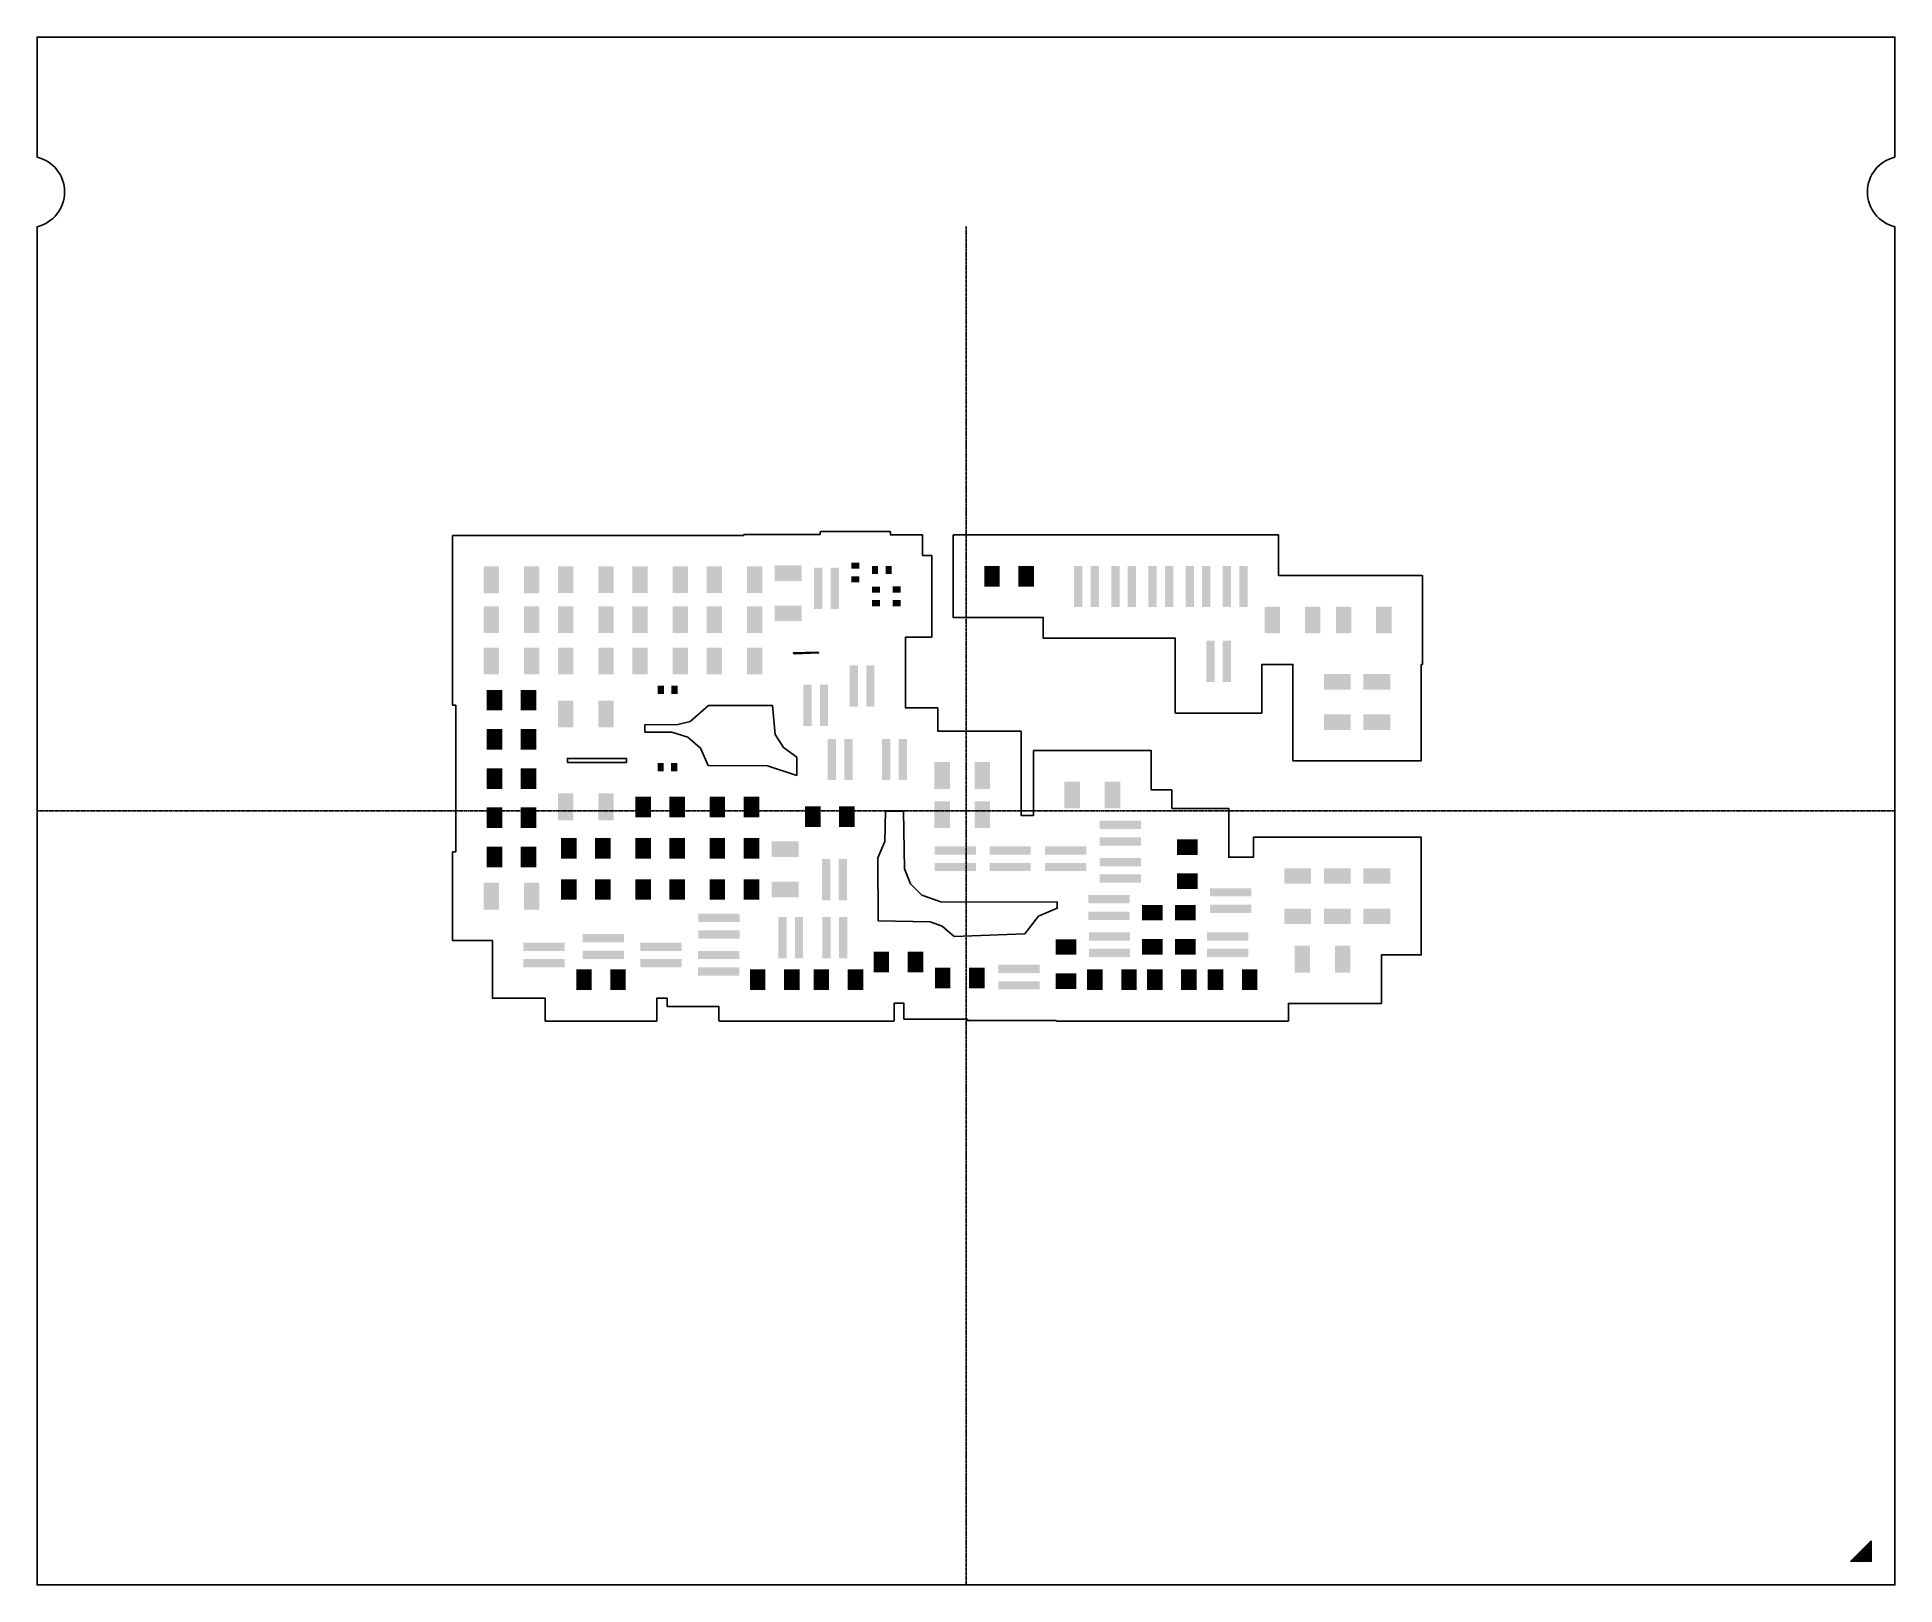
# Model space of a CAD drawing. Extents: x -22500 to 22500, y -18750 to 18750.
import ezdxf

# ---------------------------------------------------------------- set-up
doc = ezdxf.new("R2010")
doc.units = 0
doc.header["$MEASUREMENT"] = 0
doc.linetypes.add('CENTER2', pattern=[1.125, 0.75, -0.125, 0.125, -0.125])
doc.layers.get('0').update_dxf_attribs({"linetype": 'CONTINUOUS'})
for name, color, linetype in [('jigstreet', 7, 'Continuous'), ('PKG_OUTLINE', 199, 'CONTINUOUS'), ('SOLDERMASK_PADS_BTM', 12, 'CONTINUOUS')]:
    doc.layers.add(name, color=color, linetype=linetype)

# ---------------------------------------------------------------- blocks, each defined once
blk = doc.blocks.new('*U0')
at = {"color": 0, "linetype": 'CENTER2', "transparency": 16777216}
blk.add_line((0, 16454.3395), (0, -16454.3395), dxfattribs=at)
blk = doc.blocks.new('*U1')
at = {"color": 0, "linetype": 'CENTER2', "transparency": 16777216}
blk.add_line((-22500.12, 0), (22500.12, 0), dxfattribs=at)

msp = doc.modelspace()

# ---------------------------------------------------------------- hatches: boundary and pattern name
at = {"layer": 'SOLDERMASK_PADS_BTM'}
msp.add_hatch(color=256, dxfattribs=at).paths.add_polyline_path([(21930, -17680), (21930, -18180), (21430, -18180)], flags=0)

# ---------------------------------------------------------------- linework, layer by layer
at = {"layer": 'jigstreet'}
for points in [[(-12410, -3140), (-12434, -3139), (-12435, -3116), (-12435, -1015), (-12434, -991), (-12410, -990), (-12360, -990), (-12360, -191), (-12360, -140), (-12360, 759), (-12360, 810), (-12360, 1709), (-12360, 1760), (-12360, 2561), (-12410, 2561), (-12434, 2562), (-12435, 2585), (-12435, 3585), (-12435, 4686), (-12435, 5686), (-12435, 5686), (-12435, 6651), (-12434, 6675), (-12410, 6676), (-11434, 6676), (-10634, 6676), (-10634, 6677), (-10610, 6678), (-9634, 6678), (-8810, 6678), (-8783, 6678), (-7834, 6678), (-7807, 6678), (-7010, 6678), (-6983, 6678), (-6034, 6678), (-6007, 6678), (-5382, 6678), (-5381, 6700), (-5357, 6702), (-3530, 6702), (-3530, 6745), (-3529, 6768), (-3506, 6769), (-1855, 6769), (-1831, 6768), (-1830, 6745), (-1830, 6690), (-1405, 6690), (-1075, 6690), (-1051, 6688), (-1050, 6665), (-1050, 6191), (-854, 6191), (-831, 6190), (-829, 6166), (-829, 5836), (-829, 4565), (-829, 4235), (-831, 4212), (-854, 4211), (-1331, 4211), (-1331, 4211), (-1354, 4209), (-1468, 4209), (-1468, 2498), (-1108, 2498), (-708, 2498), (-684, 2496), (-683, 2473), (-683, 1935), (-516, 1935), (335, 1935), (1311, 1935), (1334, 1934), (1335, 1911), (1335, 960), (1335, -106), (1636, -106), (1636, 1439), (1637, 1462), (1661, 1463), (2637, 1463), (3488, 1463), (4464, 1463), (4487, 1462), (4488, 1439), (4488, 512), (4963, 512), (4986, 511), (4987, 488), (4987, 88), (4987, 63), (6339, 63), (6363, 62), (6364, 39), (6364, -787), (6364, -1120), (6961, -1120), (6961, -661), (6962, -638), (6985, -637), (7943, -637), (8901, -637), (9086, -637), (10044, -637), (11002, -637), (11026, -638), (11027, -661), (11027, -1637), (11027, -2488), (11027, -3464), (11026, -3488), (11002, -3489), (10061, -3489), (10061, -4639), (10060, -4663), (10036, -4664), (9060, -4664), (8209, -4664), (7810, -4664), (7810, -5065), (7809, -5088), (7786, -5089), (6960, -5089), (6313, -5089), (5959, -5089), (5487, -5089), (5133, -5089), (4486, -5089), (3660, -5089), (3660, -5089), (3034, -5089), (2208, -5089), (2185, -5088), (2184, -5074), (58, -5074), (35, -5073), (34, -5049), (34, -5043), (-653, -5043), (-1479, -5043), (-1502, -5041), (-1503, -5018), (-1503, -4660), (-1740, -4660), (-1740, -5065), (-1741, -5088), (-1765, -5089), (-2591, -5089), (-3307, -5089), (-3592, -5089), (-4133, -5089), (-4418, -5089), (-5134, -5089), (-5960, -5089), (-5983, -5088), (-5984, -5065), (-5984, -4739), (-7215, -4739), (-7238, -4738), (-7239, -4714), (-7239, -4539), (-7491, -4539), (-7491, -5065), (-7492, -5089), (-7516, -5090), (-8342, -5090), (-9343, -5090), (-10169, -5090), (-10192, -5089), (-10193, -5065), (-10193, -4539), (-11449, -4539), (-11472, -4538), (-11473, -4514), (-11473, -4114), (-11473, -3140), (-12410, -3140)], [(3694, 6690), (4094, 6690), (4445, 6690), (4595, 6690), (4845, 6690), (4995, 6690), (5345, 6690), (5496, 6690), (5745, 6690), (5896, 6690), (6246, 6690), (6646, 6690), (7147, 6690), (7547, 6690), (7570, 6688), (7571, 6665), (7571, 5702), (8233, 5702), (8333, 5702), (9209, 5702), (9309, 5702), (10060, 5702), (11036, 5702), (11060, 5701), (11061, 5678), (11061, 3577), (11060, 3553), (11036, 3552), (11027, 3552), (11027, 3067), (11027, 2216), (11027, 1240), (11026, 1216), (11002, 1215), (10044, 1215), (8901, 1215), (7943, 1215), (7920, 1216), (7919, 1240), (7919, 2216), (7919, 3067), (7919, 3552), (7482, 3552), (7170, 3552), (7170, 2397), (7169, 2374), (7146, 2373), (6746, 2373), (5495, 2373), (5095, 2373), (5071, 2374), (5070, 2397), (5070, 4190), (4995, 4190), (4845, 4190), (4595, 4190), (4445, 4190), (4094, 4190), (3944, 4190), (3944, 4190), (3544, 4190), (2293, 4190), (1893, 4190), (1870, 4191), (1869, 4214), (1869, 4689), (1545, 4689), (544, 4689), (-282, 4689), (-306, 4690), (-307, 4713), (-307, 6664), (-306, 6688), (-282, 6689), (544, 6689), (1545, 6689), (1877, 6689), (1893, 6690), (2293, 6690), (2794, 6690), (2794, 6690), (3194, 6690), (3694, 6690)], [(-4183, 3829), (-3593, 3850), (-3568, 3829), (-4158, 3808), (-4183, 3829)], [(-7782, 1914), (-7782, 2087), (-6983, 2093), (-6685, 2172), (-6237, 2560), (-4691, 2560), (-4620, 1852), (-4419, 1536), (-4099, 1307), (-4099, 864), (-4812, 1096), (-6242, 1101), (-6432, 1523), (-6738, 1787), (-7123, 1908), (-7782, 1914)], [(-9657, 1177), (-9657, 1275), (-8224, 1275), (-8224, 1177), (-9657, 1177)], [(-2135, -1138), (-1964, -736), (-1947, -4), (-1518, -4), (-1491, -1402), (-1342, -1762), (-1066, -2038), (-608, -2202), (2210, -2208), (2210, -2358), (1753, -2547), (1424, -2973), (-287, -3041), (-577, -2791), (-867, -2682), (-2126, -2659), (-2135, -1138)]]:
    msp.add_lwpolyline(points, dxfattribs=at)
at = {"layer": 'PKG_OUTLINE'}
msp.add_lwpolyline([(22500, 15842, 0.790198), (22500, 14158), (22500, -18750), (-22500, -18750), (-22500, 14158, 0.790198), (-22500, 15842), (-22500, 18750), (22500, 18750)], format="xyb", close=True, dxfattribs=at)
at = {"layer": 'SOLDERMASK_PADS_BTM'}
msp.add_lwpolyline([(21930, -17680), (21930, -18180), (21430, -18180)], close=True, dxfattribs=at)
for points in [[(-11685, 5276), (-11309, 5276), (-11685, 5926), (-11309, 5926)], [(-10709, 5276), (-10333, 5276), (-10709, 5926), (-10333, 5926)], [(-9885, 5278), (-9509, 5278), (-9885, 5928), (-9509, 5928)], [(-8909, 5278), (-8533, 5278), (-8909, 5928), (-8533, 5928)], [(-8085, 5278), (-7709, 5278), (-8085, 5928), (-7709, 5928)], [(-7109, 5278), (-6733, 5278), (-7109, 5928), (-6733, 5928)], [(-6285, 5278), (-5909, 5278), (-6285, 5928), (-5909, 5928)], [(-5309, 5278), (-4933, 5278), (-5309, 5928), (-4933, 5928)], [(-4632, 5576), (-3982, 5576), (-4632, 5952), (-3982, 5952)], [(-3680, 4895), (-3480, 4895), (-3680, 5895), (-3480, 5895)], [(-3280, 4895), (-3080, 4895), (-3280, 5895), (-3080, 5895)], [(-2780, 5869), (-2580, 5869), (-2780, 6019), (-2580, 6019)], [(-2280, 5740), (-2130, 5740), (-2280, 5940), (-2130, 5940)], [(-1950, 5740), (-1800, 5740), (-1950, 5940), (-1800, 5940)], [(443, 5439), (819, 5439), (443, 5939), (819, 5939)], [(1269, 5439), (1645, 5439), (1269, 5939), (1645, 5939)], [(2619, 4940), (2819, 4940), (2619, 5940), (2819, 5940)], [(3019, 4940), (3219, 4940), (3019, 5940), (3219, 5940)], [(3519, 4940), (3719, 4940), (3519, 5940), (3719, 5940)], [(3919, 4940), (4119, 4940), (3919, 5940), (4119, 5940)], [(4420, 4940), (4620, 4940), (4420, 5940), (4620, 5940)], [(4820, 4940), (5020, 4940), (4820, 5940), (5020, 5940)], [(5320, 4940), (5520, 4940), (5320, 5940), (5520, 5940)], [(5720, 4940), (5920, 4940), (5720, 5940), (5920, 5940)], [(6221, 4940), (6421, 4940), (6221, 5940), (6421, 5940)], [(6621, 4940), (6821, 4940), (6621, 5940), (6821, 5940)], [(-2780, 5539), (-2580, 5539), (-2780, 5689), (-2580, 5689)], [(-2280, 5289), (-2080, 5289), (-2280, 5439), (-2080, 5439)], [(-1779, 5291), (-1579, 5291), (-1779, 5441), (-1579, 5441)], [(-11685, 4311), (-11309, 4311), (-11685, 4961), (-11309, 4961)], [(-10709, 4311), (-10333, 4311), (-10709, 4961), (-10333, 4961)], [(-9885, 4311), (-9509, 4311), (-9885, 4961), (-9509, 4961)], [(-8909, 4311), (-8533, 4311), (-8909, 4961), (-8533, 4961)], [(-8085, 4311), (-7709, 4311), (-8085, 4961), (-7709, 4961)], [(-7109, 4311), (-6733, 4311), (-7109, 4961), (-6733, 4961)], [(-6285, 4311), (-5909, 4311), (-6285, 4961), (-5909, 4961)], [(-5309, 4311), (-4933, 4311), (-5309, 4961), (-4933, 4961)], [(-4632, 4600), (-3982, 4600), (-4632, 4976), (-3982, 4976)], [(-2280, 4959), (-2080, 4959), (-2280, 5109), (-2080, 5109)], [(-1779, 4961), (-1579, 4961), (-1779, 5111), (-1579, 5111)], [(7232, 4302), (7608, 4302), (7232, 4952), (7608, 4952)], [(8208, 4302), (8584, 4302), (8208, 4952), (8584, 4952)], [(8959, 4302), (9335, 4302), (8959, 4952), (9335, 4952)], [(9935, 4302), (10311, 4302), (9935, 4952), (10311, 4952)], [(5820, 3123), (6020, 3123), (5820, 4123), (6020, 4123)], [(6220, 3123), (6420, 3123), (6220, 4123), (6420, 4123)], [(-11685, 3311), (-11309, 3311), (-11685, 3961), (-11309, 3961)], [(-10709, 3311), (-10333, 3311), (-10709, 3961), (-10333, 3961)], [(-9885, 3311), (-9509, 3311), (-9885, 3961), (-9509, 3961)], [(-8909, 3311), (-8533, 3311), (-8909, 3961), (-8533, 3961)], [(-8085, 3311), (-7709, 3311), (-8085, 3961), (-7709, 3961)], [(-7109, 3311), (-6733, 3311), (-7109, 3961), (-6733, 3961)], [(-6285, 3311), (-5909, 3311), (-6285, 3961), (-5909, 3961)], [(-5309, 3311), (-4933, 3311), (-5309, 3961), (-4933, 3961)], [(-2818, 2528), (-2618, 2528), (-2818, 3528), (-2618, 3528)], [(-2418, 2528), (-2218, 2528), (-2418, 3528), (-2218, 3528)], [(8669, 2941), (9319, 2941), (8669, 3317), (9319, 3317)], [(9627, 2941), (10277, 2941), (9627, 3317), (10277, 3317)], [(-11610, 2435), (-11234, 2435), (-11610, 2935), (-11234, 2935)], [(-10784, 2435), (-10408, 2435), (-10784, 2935), (-10408, 2935)], [(-7468, 2838), (-7317, 2838), (-7468, 3038), (-7317, 3038)], [(-7138, 2838), (-6988, 2838), (-7138, 3038), (-6988, 3038)], [(-3939, 2058), (-3739, 2058), (-3939, 3058), (-3739, 3058)], [(-3539, 2058), (-3339, 2058), (-3539, 3058), (-3339, 3058)], [(-9885, 2026), (-9509, 2026), (-9885, 2676), (-9509, 2676)], [(-8909, 2026), (-8533, 2026), (-8909, 2676), (-8533, 2676)], [(8669, 1965), (9319, 1965), (8669, 2341), (9319, 2341)], [(9627, 1965), (10277, 1965), (9627, 2341), (10277, 2341)], [(-11610, 1485), (-11234, 1485), (-11610, 1985), (-11234, 1985)], [(-10784, 1485), (-10408, 1485), (-10784, 1985), (-10408, 1985)], [(-3348, 748), (-3148, 748), (-3348, 1748), (-3148, 1748)], [(-2948, 748), (-2748, 748), (-2948, 1748), (-2748, 1748)], [(-2033, 748), (-1833, 748), (-2033, 1748), (-1833, 1748)], [(-1633, 748), (-1433, 748), (-1633, 1748), (-1433, 1748)], [(-11610, 535), (-11234, 535), (-11610, 1035), (-11234, 1035)], [(-10784, 535), (-10408, 535), (-10784, 1035), (-10408, 1035)], [(-7473, 963), (-7323, 963), (-7473, 1163), (-7323, 1163)], [(-7142, 963), (-6992, 963), (-7142, 1163), (-6992, 1163)], [(-767, 535), (-391, 535), (-767, 1185), (-391, 1185)], [(209, 535), (585, 535), (209, 1185), (585, 1185)], [(2386, 63), (2762, 63), (2386, 713), (2762, 713)], [(3362, 63), (3738, 63), (3362, 713), (3738, 713)], [(-11610, -415), (-11234, -415), (-11610, 85), (-11234, 85)], [(-10784, -415), (-10408, -415), (-10784, 85), (-10408, 85)], [(-9885, -224), (-9509, -224), (-9885, 426), (-9509, 426)], [(-8909, -224), (-8533, -224), (-8909, 426), (-8533, 426)], [(-8010, -150), (-7634, -150), (-8010, 350), (-7634, 350)], [(-7184, -150), (-6808, -150), (-7184, 350), (-6808, 350)], [(-6210, -150), (-5834, -150), (-6210, 350), (-5834, 350)], [(-5384, -150), (-5008, -150), (-5384, 350), (-5008, 350)], [(-3900, -387), (-3524, -387), (-3900, 113), (-3524, 113)], [(-3074, -387), (-2698, -387), (-3074, 113), (-2698, 113)], [(-767, -415), (-391, -415), (-767, 235), (-391, 235)], [(209, -415), (585, -415), (209, 235), (585, 235)], [(3237, -438), (4237, -438), (3237, -238), (4237, -238)], [(-11610, -1365), (-11234, -1365), (-11610, -865), (-11234, -865)], [(-10784, -1365), (-10408, -1365), (-10784, -865), (-10408, -865)], [(-9810, -1152), (-9434, -1152), (-9810, -652), (-9434, -652)], [(-8984, -1152), (-8608, -1152), (-8984, -652), (-8608, -652)], [(-8010, -1152), (-7634, -1152), (-8010, -652), (-7634, -652)], [(-7184, -1152), (-6808, -1152), (-7184, -652), (-6808, -652)], [(-6210, -1152), (-5834, -1152), (-6210, -652), (-5834, -652)], [(-5384, -1152), (-5008, -1152), (-5384, -652), (-5008, -652)], [(-4707, -1114), (-4057, -1114), (-4707, -738), (-4057, -738)], [(-760, -1056), (240, -1056), (-760, -856), (240, -856)], [(570, -1056), (1570, -1056), (570, -856), (1570, -856)], [(1912, -1056), (2912, -1056), (1912, -856), (2912, -856)], [(3237, -838), (4237, -838), (3237, -638), (4237, -638)], [(5114, -1063), (5614, -1063), (5114, -687), (5614, -687)], [(-3486, -2166), (-3286, -2166), (-3486, -1166), (-3286, -1166)], [(-3086, -2166), (-2886, -2166), (-3086, -1166), (-2886, -1166)], [(-760, -1456), (240, -1456), (-760, -1256), (240, -1256)], [(570, -1456), (1570, -1456), (570, -1256), (1570, -1256)], [(1912, -1456), (2912, -1456), (1912, -1256), (2912, -1256)], [(3236, -1338), (4236, -1338), (3236, -1138), (4236, -1138)], [(-11685, -2390), (-11309, -2390), (-11685, -1740), (-11309, -1740)], [(-10709, -2390), (-10333, -2390), (-10709, -1740), (-10333, -1740)], [(-9810, -2152), (-9434, -2152), (-9810, -1652), (-9434, -1652)], [(-8984, -2152), (-8608, -2152), (-8984, -1652), (-8608, -1652)], [(-8010, -2152), (-7634, -2152), (-8010, -1652), (-7634, -1652)], [(-7184, -2152), (-6808, -2152), (-7184, -1652), (-6808, -1652)], [(-6210, -2152), (-5834, -2152), (-6210, -1652), (-5834, -1652)], [(-5384, -2152), (-5008, -2152), (-5384, -1652), (-5008, -1652)], [(-4707, -2090), (-4057, -2090), (-4707, -1714), (-4057, -1714)], [(3236, -1738), (4236, -1738), (3236, -1538), (4236, -1538)], [(5114, -1889), (5614, -1889), (5114, -1513), (5614, -1513)], [(7711, -1763), (8361, -1763), (7711, -1387), (8361, -1387)], [(8669, -1763), (9319, -1763), (8669, -1387), (9319, -1387)], [(9627, -1763), (10277, -1763), (9627, -1387), (10277, -1387)], [(2961, -2239), (3961, -2239), (2961, -2039), (3961, -2039)], [(5909, -2070), (6909, -2070), (5909, -1870), (6909, -1870)], [(-6486, -2691), (-5486, -2691), (-6486, -2491), (-5486, -2491)], [(-4546, -3568), (-4346, -3568), (-4546, -2568), (-4346, -2568)], [(-4146, -3568), (-3946, -3568), (-4146, -2568), (-3946, -2568)], [(-3477, -3568), (-3277, -3568), (-3477, -2568), (-3277, -2568)], [(-3077, -3568), (-2877, -3568), (-3077, -2568), (-2877, -2568)], [(2961, -2639), (3961, -2639), (2961, -2439), (3961, -2439)], [(4261, -2652), (4761, -2652), (4261, -2276), (4761, -2276)], [(5061, -2652), (5561, -2652), (5061, -2276), (5561, -2276)], [(5909, -2470), (6909, -2470), (5909, -2270), (6909, -2270)], [(7711, -2739), (8361, -2739), (7711, -2363), (8361, -2363)], [(8669, -2739), (9319, -2739), (8669, -2363), (9319, -2363)], [(9627, -2739), (10277, -2739), (9627, -2363), (10277, -2363)], [(-9285, -3184), (-8285, -3184), (-9285, -2984), (-8285, -2984)], [(-6486, -3091), (-5486, -3091), (-6486, -2891), (-5486, -2891)], [(2175, -3485), (2675, -3485), (2175, -3109), (2675, -3109)], [(2976, -3139), (3976, -3139), (2976, -2939), (3976, -2939)], [(4261, -3478), (4761, -3478), (4261, -3102), (4761, -3102)], [(5061, -3478), (5561, -3478), (5061, -3102), (5561, -3102)], [(5836, -3139), (6836, -3139), (5836, -2939), (6836, -2939)], [(-10723, -3389), (-9723, -3389), (-10723, -3189), (-9723, -3189)], [(-10723, -3789), (-9723, -3789), (-10723, -3589), (-9723, -3589)], [(-9285, -3584), (-8285, -3584), (-9285, -3384), (-8285, -3384)], [(-7887, -3389), (-6887, -3389), (-7887, -3189), (-6887, -3189)], [(-7887, -3789), (-6887, -3789), (-7887, -3589), (-6887, -3589)], [(-6489, -3589), (-5489, -3589), (-6489, -3389), (-5489, -3389)], [(-2239, -3910), (-1863, -3910), (-2239, -3410), (-1863, -3410)], [(-1413, -3910), (-1037, -3910), (-1413, -3410), (-1037, -3410)], [(2976, -3539), (3976, -3539), (2976, -3339), (3976, -3339)], [(5836, -3539), (6836, -3539), (5836, -3339), (6836, -3339)], [(7959, -3914), (8335, -3914), (7959, -3264), (8335, -3264)], [(8935, -3914), (9311, -3914), (8935, -3264), (9311, -3264)], [(-9443, -4340), (-9067, -4340), (-9443, -3840), (-9067, -3840)], [(-8617, -4340), (-8241, -4340), (-8617, -3840), (-8241, -3840)], [(-6489, -3989), (-5489, -3989), (-6489, -3789), (-5489, -3789)], [(-5234, -4339), (-4858, -4339), (-5234, -3839), (-4858, -3839)], [(-4408, -4339), (-4032, -4339), (-4408, -3839), (-4032, -3839)], [(-3692, -4339), (-3316, -4339), (-3692, -3839), (-3316, -3839)], [(-2866, -4339), (-2490, -4339), (-2866, -3839), (-2490, -3839)], [(-753, -4293), (-377, -4293), (-753, -3793), (-377, -3793)], [(73, -4293), (449, -4293), (73, -3793), (449, -3793)], [(784, -3924), (1784, -3924), (784, -3724), (1784, -3724)], [(2175, -4311), (2675, -4311), (2175, -3935), (2675, -3935)], [(2934, -4339), (3310, -4339), (2934, -3839), (3310, -3839)], [(3760, -4339), (4136, -4339), (3760, -3839), (4136, -3839)], [(4386, -4339), (4762, -4339), (4386, -3839), (4762, -3839)], [(5212, -4339), (5588, -4339), (5212, -3839), (5588, -3839)], [(5858, -4339), (6234, -4339), (5858, -3839), (6234, -3839)], [(6684, -4339), (7060, -4339), (6684, -3839), (7060, -3839)], [(784, -4324), (1784, -4324), (784, -4124), (1784, -4124)]]:
    msp.add_solid(points, dxfattribs=at)

# ---------------------------------------------------------------- block references
at = {"linetype": 'CENTER2'}
for name, p in [('*U0', (0, -2296)), ('*U1', (0, 0))]:
    msp.add_blockref(name, p, dxfattribs=at)

doc.saveas('drawing.dxf')
